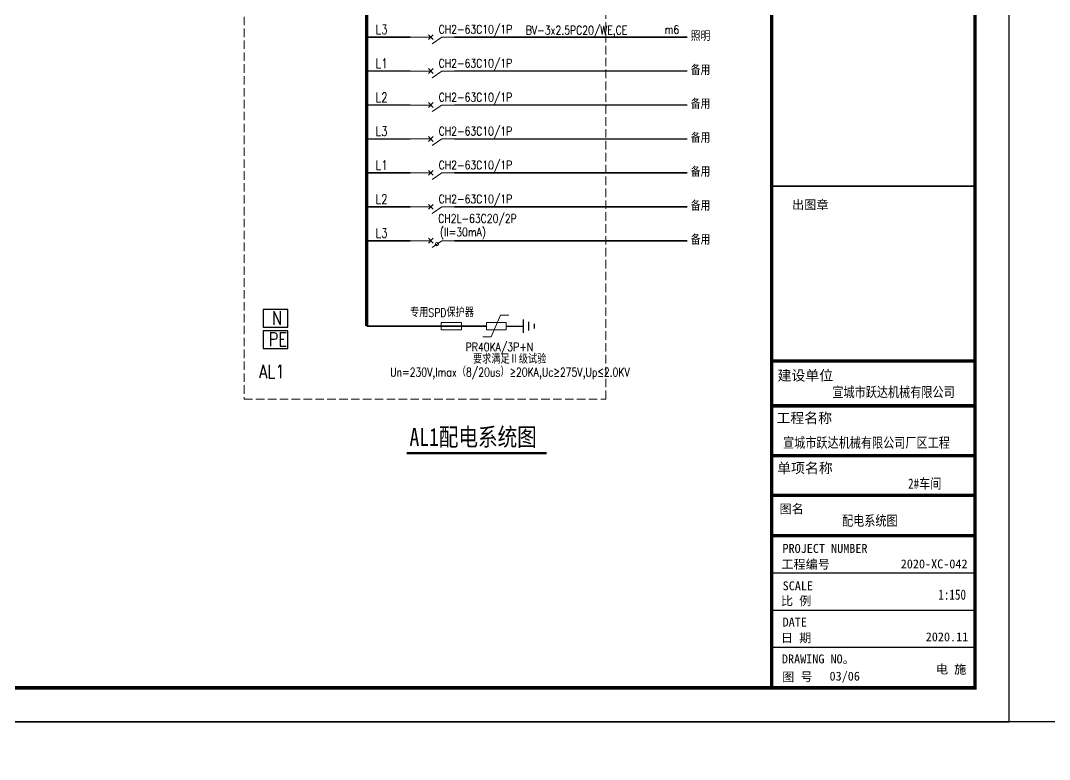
# Model space of a CAD drawing. Extents: x 1680110 to 2699828, y 269661 to 891349.
# Drawn here: x 2391712 to 2422006, y 640124 to 661878 of the extents above; entities that cross this region are included whole.
import ezdxf

# ---------------------------------------------------------------- set-up
doc = ezdxf.new("R2010")
doc.units = 0
doc.header["$LTSCALE"] = 1000
doc.header["$MEASUREMENT"] = 0
doc.linetypes.add('DASH', pattern=[0.35, 0.25, -0.1])
for name, color, linetype in [('DIM_SYMB', 3, 'Continuous'), ('PUB_TITLE', 4, 'Continuous'), ('TEXT', 7, 'Continuous'), ('图框', 4, 'Continuous'), ('数字', 3, 'Continuous'), ('文字', 6, 'Continuous'), ('电-ELEMENT', 3, 'Continuous')]:
    doc.layers.add(name, color=color, linetype=linetype)
for name, color, linetype, lineweight in [('照明平面设备层', 11, 'Continuous', 20), ('照明线路', 1, 'Continuous', 50), ('虚线', 7, 'DASH', 20)]:
    doc.layers.add(name, color=color, linetype=linetype, lineweight=lineweight)
doc.styles.add('-黑体', font='simhei.ttf', dxfattribs={"width": 0.8})
doc.styles.add('_TEL_DIM', font='SIMPLEX', dxfattribs={"width": 0.8, "height": 3.5, "bigfont": 'HZTXT'})
doc.styles.add('宋体', font='')
doc.styles.add('黑体', font='simhei.ttf')
doc.styles.get('宋体').set_extended_font_data('NSimSun')

# ---------------------------------------------------------------- blocks, each defined once
blk = doc.blocks.new('接地')
at = {"layer": '电-ELEMENT'}
for p, q in [((0, 0), (0, -248)), ((99, -248), (-99, -248)), ((62, -326), (-62, -326)), ((32, -411), (-32, -411))]:
    blk.add_line(p, q, dxfattribs=at)
blk = doc.blocks.new('A$C31D40216')
at = {"layer": '图框', "color": 4}
for points, const_width in [([(74, 60000), (74, 0)], 148), ([(74, 14429), (9055, 14429)], 149), ([(74, 12453), (9058, 12453)], 149), ([(74, 10252), (9088, 10252)], 149), ([(74, 8496), (9088, 8496)], 149), ([(74, 6719), (9088, 6719)], 149), ([(74, 5071), (9088, 5071)], 60.5), ([(74, 3426), (9088, 3426)], 60.5), ([(74, 1793), (9088, 1793)], 60.5)]:
    blk.add_lwpolyline(points, dxfattribs=dict(at, const_width=const_width))
at = {"layer": '图框', "color": 0, "const_width": 75}
blk.add_lwpolyline([(74, 22160), (9088, 22160)], dxfattribs=at)
at = {"layer": 'TEXT', "color": 3, "style": '-黑体', "width": 0.8}
for s, height, p in [('宣城市跃达机械有限公司', 450.22, (2752, 12837)), ('宣城市跃达机械有限公司厂区工程', 450.22, (571, 10603)), ('2#车间', 450.2, (6092, 8794)), ('1:150', 450.2, (7429, 3890))]:
    blk.add_text(s, height=height, dxfattribs=at).set_placement(p)
at = {"layer": '图框', "color": 4}
for s, height, style, p in [('出图章', 394.4, '黑体', (967, 21139)), ('建设单位', 450, '黑体', (331, 13570)), ('工程名称', 450, '黑体', (282, 11692)), ('单项名称', 450, '黑体', (312, 9482)), ('图名', 394.4, '黑体', (415, 7709)), ('工程编号', 394.4, '黑体', (493, 5262)), ('2020-XC-042', 394.42, '宋体', (5770, 5275)), ('SCALE', 394.4, '黑体', (555, 4308)), ('比 例', 394.4, '黑体', (479, 3644)), ('DATE', 394.4, '黑体', (553, 2706)), ('日 期', 394.4, '黑体', (479, 2011)), ('2020.11', 394.4, '宋体', (6874, 2053)), ('DRAWING NO。', 394.42, '黑体', (522, 1078)), ('图 号', 394.4, '黑体', (535, 291))]:
    blk.add_text(s, height=height, dxfattribs=dict(at, style=style)).set_placement(p)
at = {"layer": '图框', "color": 0, "style": '黑体'}
blk.add_text('PROJECT NUMBER', height=394.42, dxfattribs=at).set_placement((546, 5959))
at = {"layer": '图框', "color": 3, "style": '宋体'}
blk.add_text('电 施', height=394.4, dxfattribs=at).set_placement((7323, 625))

msp = doc.modelspace()

# ---------------------------------------------------------------- linework, layer by layer
at = {"layer": 'DIM_SYMB', "lineweight": -3, "const_width": 70}
msp.add_lwpolyline([(2403079.7, 649143.1), (2407201.3, 649143.1)], dxfattribs=at)
at = {"layer": 'PUB_TITLE'}
for points in [[(2361418.2, 641232.4), (2420818.2, 641232.4), (2420818.2, 683232.4), (2361418.2, 683232.4)], [(2361418.2, 557232.4), (2480218.2, 557232.4), (2480218.2, 641232.4), (2361418.2, 641232.4)]]:
    msp.add_lwpolyline(points, close=True, dxfattribs=at)
at = {"layer": 'PUB_TITLE', "const_width": 100}
msp.add_lwpolyline([(2363918.2, 642232.4), (2419818.2, 642232.4), (2419818.2, 682232.4), (2363918.2, 682232.4)], close=True, dxfattribs=at)
at = {"layer": '文字'}
for p, q in [((2398857.9, 653373.9), (2398857.9, 652853.8)), ((2399579.5, 653373.9), (2398857.9, 653373.9)), ((2399579.5, 652853.8), (2399579.5, 653373.9)), ((2398857.9, 652853.8), (2399579.5, 652853.8)), ((2398857.9, 652743.8), (2398857.9, 652223.7)), ((2399579.5, 652743.8), (2398857.9, 652743.8)), ((2399579.5, 652223.7), (2399579.5, 652743.8)), ((2398857.9, 652223.7), (2399579.5, 652223.7))]:
    msp.add_line(p, q, dxfattribs=at)
at = {"layer": '文字', "const_width": 99.9}
msp.add_lwpolyline([(2401903.4, 666385.9), (2401903.4, 652880.4)], dxfattribs=at)
at = {"layer": '照明平面设备层'}
for p, q in [((2403191.9, 661390.3), (2403791.4, 661390.3)), ((2403724.3, 661462.8), (2403861.8, 661317.8)), ((2403861.8, 661462.8), (2403724.3, 661317.8)), ((2404115.3, 661390.3), (2403829.3, 661194)), ((2404115.3, 661390.3), (2404480.5, 661390.3)), ((2403724.3, 660463.7), (2403861.8, 660318.7)), ((2403861.8, 660463.7), (2403724.3, 660318.7)), ((2403191.9, 660391.2), (2403791.4, 660391.2)), ((2404115.3, 660391.2), (2403829.3, 660194.9)), ((2404115.3, 660391.2), (2404480.5, 660391.2)), ((2403191.9, 659392), (2403791.4, 659392)), ((2403724.3, 659464.5), (2403861.8, 659319.5)), ((2403861.8, 659464.5), (2403724.3, 659319.5)), ((2404115.3, 659392), (2403829.3, 659195.8)), ((2404115.3, 659392), (2404480.5, 659392)), ((2403191.9, 658392.9), (2403791.4, 658392.9)), ((2403724.3, 658465.4), (2403861.8, 658320.4)), ((2403861.8, 658465.4), (2403724.3, 658320.4)), ((2404115.3, 658392.9), (2403829.3, 658196.7)), ((2404115.3, 658392.9), (2404480.5, 658392.9)), ((2403191.9, 657393.8), (2403791.4, 657393.8)), ((2403724.3, 657466.3), (2403861.8, 657321.3)), ((2403861.8, 657466.3), (2403724.3, 657321.3)), ((2404115.3, 657393.8), (2403829.3, 657197.5)), ((2404115.3, 657393.8), (2404480.5, 657393.8)), ((2403191.9, 656394.7), (2403791.4, 656394.7)), ((2403724.3, 656467.2), (2403861.8, 656322.2)), ((2403861.8, 656467.2), (2403724.3, 656322.2)), ((2404115.3, 656394.7), (2403829.3, 656198.4)), ((2404115.3, 656394.7), (2404480.5, 656394.7)), ((2403191.9, 655395.6), (2403791.4, 655395.6)), ((2403724.3, 655468.1), (2403861.8, 655323.1)), ((2403861.8, 655468.1), (2403724.3, 655323.1)), ((2404115.3, 655395.6), (2403829.3, 655199.3)), ((2404115.3, 655395.6), (2404480.5, 655395.6))]:
    msp.add_line(p, q, dxfattribs=at)
at = {"layer": '照明平面设备层', "ltscale": 1200}
for p, q in [((2405843.9, 653202.3), (2405564.1, 652564)), ((2405843.9, 653202.3), (2406087.2, 653202.3)), ((2405320.8, 652564), (2405564.1, 652564))]:
    msp.add_line(p, q, dxfattribs=at)
for points in [[(2404695.1, 652989.8), (2404093, 652989.8), (2404093, 652771), (2404695.1, 652771)], [(2405429.8, 652992.4), (2405429.8, 652768.4), (2406011.7, 652768.4), (2406011.7, 652992.4)]]:
    msp.add_lwpolyline(points, close=True, dxfattribs=at)
msp.add_circle((2403972.3, 655297.4), 50, dxfattribs=at)
at = {"layer": '照明线路', "linetype": 'ByBlock', "const_width": 45}
for points in [[(2401903.4, 661390.3), (2403191.9, 661390.3)], [(2404480.5, 661390.3), (2411340.9, 661390.3)], [(2401903.4, 660391.2), (2403191.9, 660391.2)], [(2404480.5, 660391.2), (2411340.9, 660391.2)], [(2401903.4, 659392), (2403191.9, 659392)], [(2404480.5, 659392), (2411340.9, 659392)], [(2401903.4, 658392.9), (2403191.9, 658392.9)], [(2404480.5, 658392.9), (2411340.9, 658392.9)], [(2401903.4, 657393.8), (2403191.9, 657393.8)], [(2404480.5, 657393.8), (2411340.9, 657393.8)], [(2401903.4, 656394.7), (2403191.9, 656394.7)], [(2404480.5, 656394.7), (2411340.9, 656394.7)], [(2401903.4, 655395.6), (2403191.9, 655395.6)], [(2404480.5, 655395.6), (2411340.9, 655395.6)], [(2401903.4, 652880.4), (2404581.4, 652880.4)], [(2404581.4, 652880.4), (2405429.8, 652880.4)]]:
    msp.add_lwpolyline(points, dxfattribs=at)
at = {"layer": '虚线'}
for p, q in [((2398293.3, 670041.1), (2398293.3, 650732.5)), ((2408949.6, 650732.5), (2408949.6, 670041.1)), ((2398293.3, 650732.5), (2408949.6, 650732.5))]:
    msp.add_line(p, q, dxfattribs=at)

# ---------------------------------------------------------------- block references
at = {"xscale": 0.6666666666666666, "yscale": 0.6666666666666666, "zscale": 0.6666666666666666}
msp.add_blockref('A$C31D40216', (2413781.5, 642232.4), dxfattribs=at)
at = {"layer": '照明线路', "linetype": 'ByBlock', "xscale": 1.999997999984771, "yscale": 1.999997999984771, "zscale": 1.999997999984771, "rotation": 90}
msp.add_blockref('接地', (2406011.7, 652880.4), dxfattribs=at)

# ---------------------------------------------------------------- texts
at = {"layer": 'DIM_SYMB', "color": 7, "style": '宋体', "width": 0.8}
msp.add_text('AL1配电系统图', height=528.69, dxfattribs=at).set_placement((2403163.9, 649353.9))
at = {"layer": 'TEXT', "color": 3, "style": '-黑体', "width": 0.8}
msp.add_text('配电系统图', height=300.15, dxfattribs=at).set_placement((2415899.1, 647005.7))
at = {"layer": '图框', "color": 3, "style": '宋体'}
msp.add_text('03/06', height=262.94, dxfattribs=at).set_placement((2415531.4, 642444.7))
at = {"layer": '数字', "linetype": 'ByBlock', "style": '_TEL_DIM', "width": 0.8}
for s, height, p in [('L3', 277.53, (2402167.2, 661477.9)), ('CH2-63C10/1P', 249.78, (2404022.8, 661495.1)), ('BV-3x2.5PC20/WE,CE', 249.78, (2406589, 661470.3)), ('m6', 249.78, (2410677.1, 661486.7)), ('L1', 277.53, (2402167.2, 660478.7)), ('CH2-63C10/1P', 249.78, (2404022.8, 660496)), ('L2', 277.53, (2402167.2, 659479.6)), ('CH2-63C10/1P', 249.78, (2404022.8, 659496.9)), ('L3', 277.53, (2402167.2, 658480.5)), ('CH2-63C10/1P', 249.78, (2404022.8, 658497.7)), ('L1', 277.53, (2402167.2, 657481.4)), ('CH2-63C10/1P', 249.78, (2404022.8, 657498.6)), ('CH2-63C10/1P', 249.78, (2404022.8, 656499.5)), ('L2', 277.53, (2402167.2, 656482.3)), ('CH2L-63C20/2P', 249.987, (2404008.3, 655925.5)), ('L3', 277.53, (2402167.2, 655483.1)), ('(Il=30mA)', 249.99, (2404059.2, 655525.5)), ('专用SPD保护器', 250, (2403179.5, 653151.6)), ('PR40KA/3P+N', 250, (2404817.7, 652143.4, 0)), ('要求满足Ⅱ级试验', 250, (2405034, 651779.7, 0)), ('Un=230V,Imax（8/20us）≥20KA,Uc≥275V,Up≤2.0KV', 250, (2402594.8, 651400.7, 0))]:
    msp.add_text(s, height=height, dxfattribs=at).set_placement(p)
at = {"layer": '文字', "linetype": 'ByBlock', "style": '_TEL_DIM', "width": 0.8}
for s, height, p in [('照明', 299.74, (2411445.7, 661275.8)), ('备用', 299.74, (2411445.7, 660276.7)), ('备用', 299.74, (2411445.7, 659277.6)), ('备用', 299.74, (2411445.7, 658278.5)), ('备用', 299.74, (2411445.7, 657279.4)), ('备用', 299.74, (2411445.7, 656280.2)), ('备用', 299.74, (2411445.7, 655281.1)), ('N', 399.6, (2399109.9, 652922.7)), ('PE', 399.65, (2399012.7, 652292.6)), ('AL1', 399.65, (2398734.2, 651346.8))]:
    msp.add_text(s, height=height, dxfattribs=at).set_placement(p)

doc.saveas('drawing.dxf')
